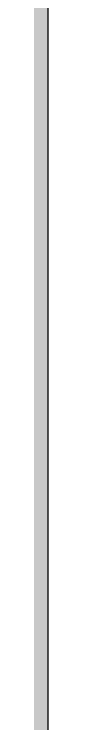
# Model space of a CAD drawing. Header units: inches. Extents: x 490210 to 494591, y -22449 to -22109.
# Drawn here: x 491728.82794 to 491728.82803, y -22425.69371 to -22425.68802 of the extents above; entities that cross this region are included whole.
import ezdxf

# ---------------------------------------------------------------- set-up
doc = ezdxf.new("R2010")
doc.units = ezdxf.units.IN
doc.header["$LTSCALE"] = 20
doc.header["$MEASUREMENT"] = 0
for name, color, linetype in [('dwgmodels.com', 143, 'Continuous'), ('hatch', 7, 'Continuous'), ('I-WALL-FULL', 7, 'Continuous')]:
    doc.layers.add(name, color=color, linetype=linetype)

# ---------------------------------------------------------------- blocks, each defined once
blk = doc.blocks.new('*U230')
at = {"layer": 'hatch', "true_color": 0xc7c8ca}
h = blk.add_hatch(color=9, dxfattribs=at)
h.dxf.hatch_style = 1
h.paths.add_polyline_path([(23.7071042, 13.7442737), (-23.7071042, 13.7442737), (-23.7071042, 12.3988527), (23.7071042, 12.3988527)])
h.paths.add_polyline_path([(23.7071042, 15), (-23.7071042, 15), (-23.7071042, 14.1927474), (23.7071042, 14.1927474)])
h.paths.add_polyline_path([(23.7071042, -14.1927474), (-23.7071042, -14.1927474), (-23.7071042, -15), (23.7071042, -15)])
h.paths.add_polyline_path([(23.7071042, -12.3988527), (-23.7071042, -12.3988527), (-23.7071042, -13.7442737), (23.7071042, -13.7442737)])
blk = doc.blocks.new('*U228')
at = {"layer": 'dwgmodels.com', "color": 0, "linetype": 'ByBlock', "lineweight": -2, "transparency": 16777216}
blk.add_blockref('*U230', (94.828417, 0), dxfattribs=at)

msp = doc.modelspace()

# ---------------------------------------------------------------- linework, layer by layer
at = {"layer": 'I-WALL-FULL'}
msp.add_line((491728.8280026, -22428.2864122, 6.93), (491728.8280026, -22218.2864122, 6.93), dxfattribs=at)
msp.add_lwpolyline([(491728.8280026, -22428.2864122), (491728.8280026, -22398.2864122), (491867.9062002, -22398.2864122), (491867.9062002, -22404.2864122), (491861.2162256, -22404.2864122), (491861.2162256, -22410.2864122), (491854.526251, -22410.2864122), (491854.526251, -22416.2864122), (491847.8362764, -22416.2864122), (491847.8362764, -22422.2864122), (491841.1463018, -22422.2864122), (491841.1463018, -22428.2864122), (491728.8280026, -22428.2864122)], dxfattribs=at)

# ---------------------------------------------------------------- block references
at = {"layer": 'dwgmodels.com', "color": 7}
msp.add_blockref('*U228', (491610.2924814, -22413.2864122, 6.93), dxfattribs=at)

doc.saveas('drawing.dxf')
